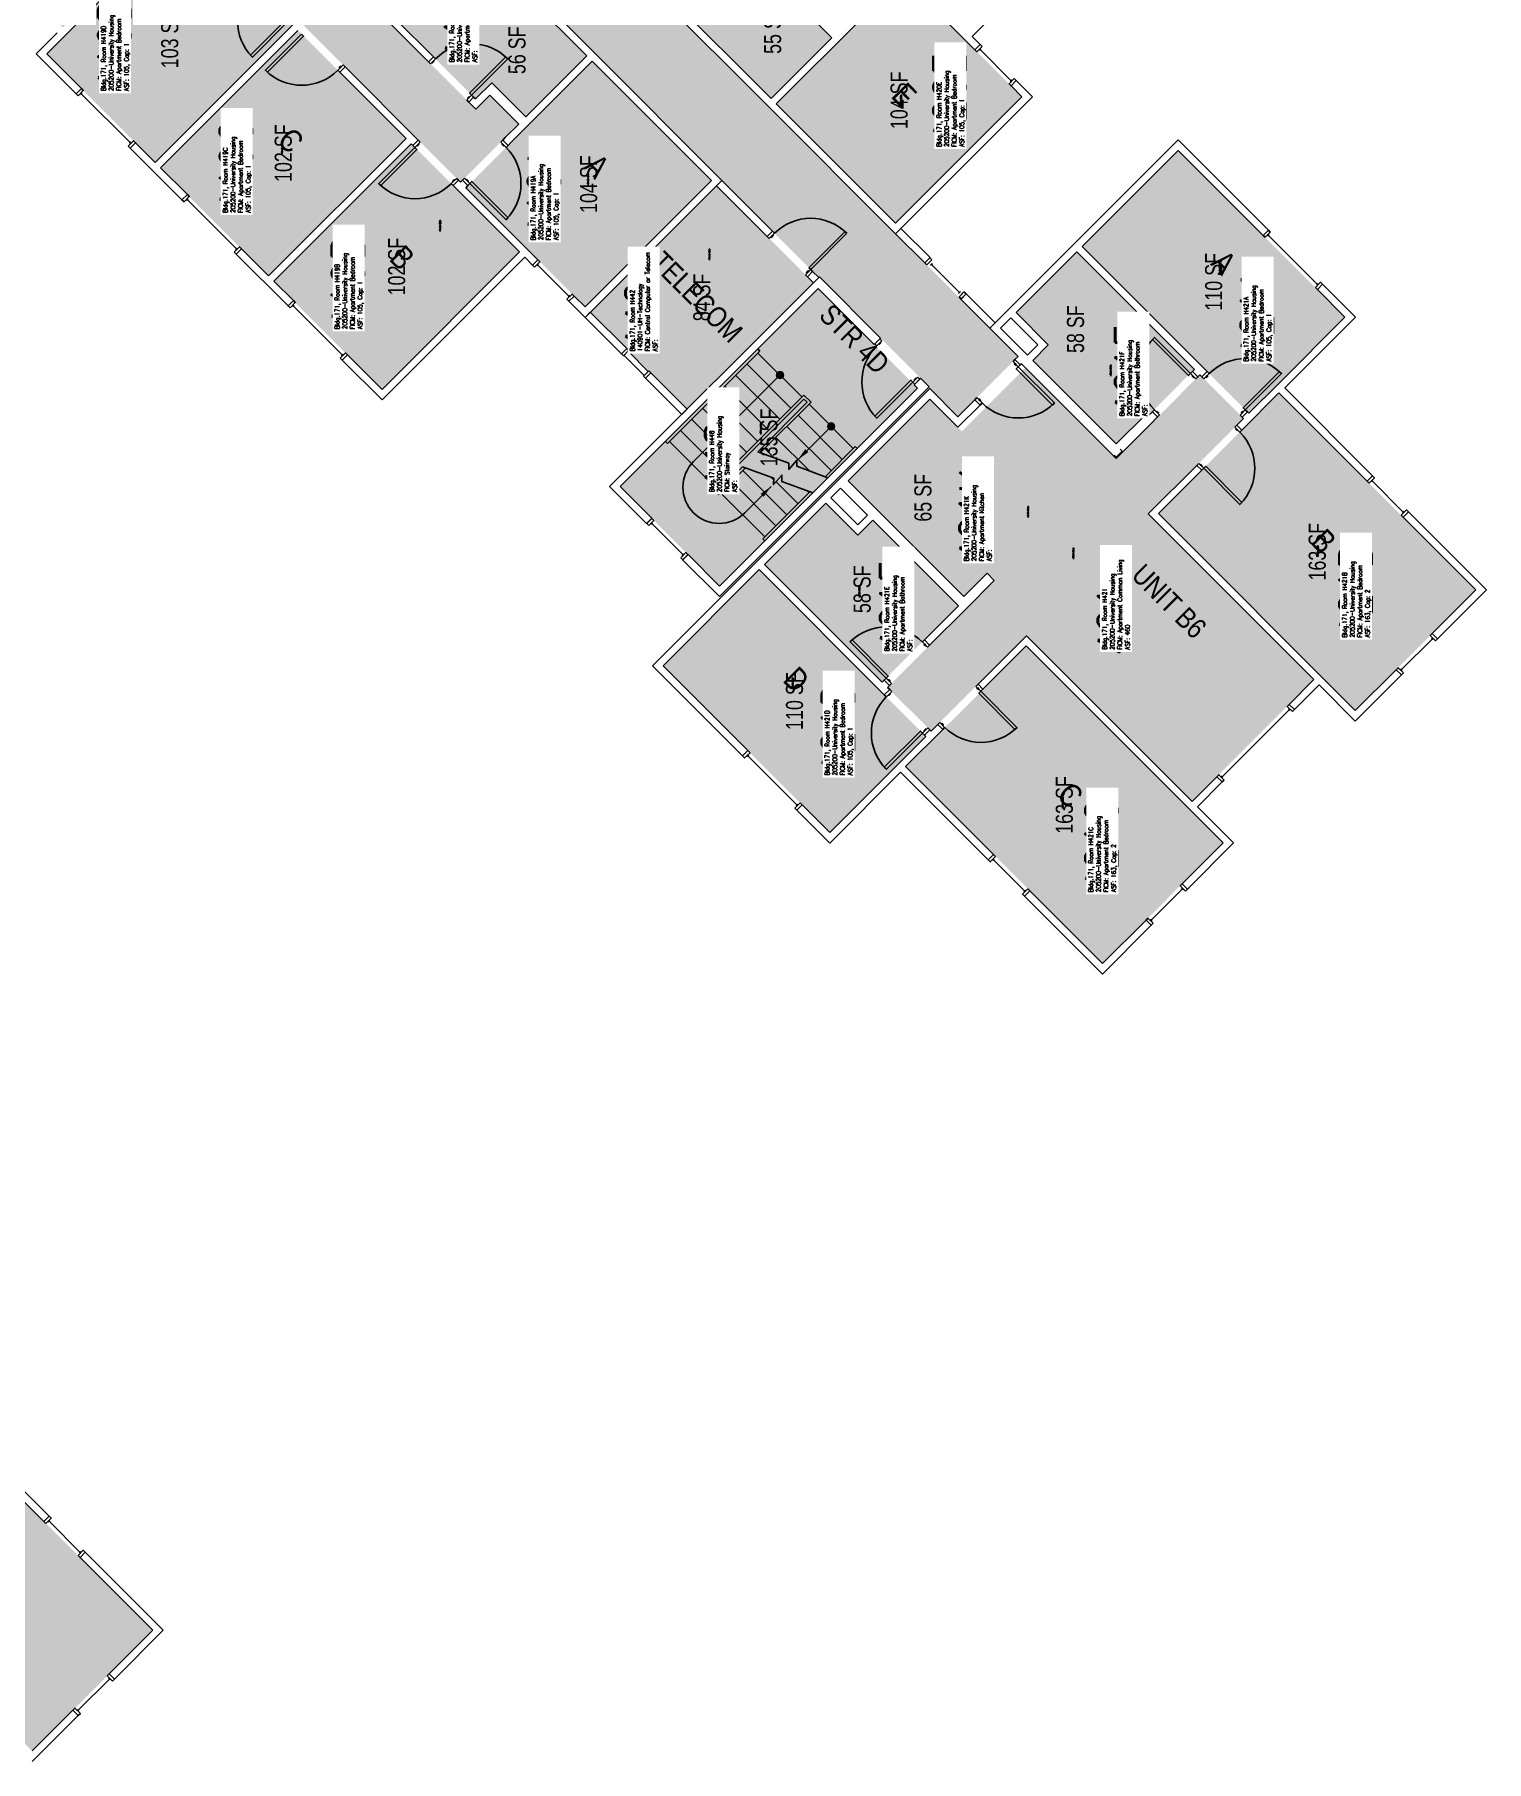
# Model space of a CAD drawing. Header units: inches. Extents: x -105 to 3698, y -798 to 1624.
# Drawn here: x 2676 to 3698, y -620 to 595 of the extents above; entities that cross this region are included whole.
import ezdxf
from ezdxf.enums import TextEntityAlignment as Align

# ---------------------------------------------------------------- set-up
doc = ezdxf.new("R2010")
doc.units = ezdxf.units.IN
doc.header["$LTSCALE"] = 96
doc.header["$MEASUREMENT"] = 0
for name, color, linetype in [('A-AREA-IDEN', 1, 'Continuous'), ('A-DOOR', 2, 'Continuous'), ('A-FLOR', 3, 'Continuous'), ('A-GLAZ', 1, 'Continuous'), ('A-IDEN-RNUM', 7, 'Continuous'), ('A-IDEN-SNUM', 4, 'Continuous'), ('A-IDEN-VNUM', 4, 'Continuous'), ('A-WALL', 5, 'Continuous'), ('AREA-TEXT', 3, 'Continuous'), ('Rooms-Category-Color', 7, 'Continuous'), ('Rooms-College-Color', 7, 'Continuous'), ('Rooms-Department-Color', 7, 'Continuous'), ('Rooms-Division-Color', 7, 'Continuous'), ('Rooms-Information', 7, 'Continuous')]:
    doc.layers.add(name, color=color, linetype=linetype)
doc.styles.add('AREA', font='arial.ttf', dxfattribs={"width": 0.75, "height": 12})
doc.styles.add('DIMS', font='ARIALN.TTF')
doc.styles.add('ROOMSNUMBER', font='txt.shx', dxfattribs={"height": 0.03})
doc.styles.add('ROOMVNUMBER', font='simplex.shx', dxfattribs={"width": 0.85})
doc.styles.get("Standard").update_dxf_attribs({"font": 'ARIALN.TTF'})
doc.dimstyles.new('NBA 2004', dxfattribs={"dimscale": 128, "dimtxt": 0.125, "dimasz": 0.09375, "dimexe": 0.125, "dimexo": 0.125, "dimgap": 0.0625, "dimtad": 1, "dimdec": 3, "dimzin": 3, "dimdsep": 46, "dimlunit": 4, "dimtxsty": 'DIMS', "dimblk": 'ARCHTICK', "dimcen": 0.09375, "dimdle": 0.125, "dimclrd": 256, "dimclre": 256, "dimclrt": 2, "dimadec": 0, "dimazin": 0, "dimtfac": 0.75, "dimtdec": 3, "dimtmove": 2, "dimatfit": 2, "dimfxl": 0.125, "dimfrac": 2, "dimtolj": 1, "dimtzin": 0, "dimlwd": -1, "dimlwe": -1, "dimarcsym": 0})

# ---------------------------------------------------------------- blocks, each defined once
blk = doc.blocks.new('_ArchTick')
at = {"color": 0, "linetype": 'ByBlock', "const_width": 0.15}
blk.add_lwpolyline([(-0.5, -0.5), (0.5, 0.5)], dxfattribs=at)

msp = doc.modelspace()

# ---------------------------------------------------------------- hatches: boundary and pattern name
at = {"layer": 'A-FLOR'}
h = msp.add_hatch(color=256, dxfattribs=at)
h.paths.add_polyline_path([(3202.6, 356.3), (3200.8, 358.1, 0.25479), (3198.6, 357.5), (3201.9, 354.1, 0.25479)])
h.paths.add_polyline_path([(3200.8, 358.1), (3202.6, 356.3, 0.294533)])
h.paths.add_polyline_path([(3200.3, 355.8), (3198.6, 357.5, 0.414214), (3198.6, 354.1)])
h.paths.add_polyline_path([(3201.9, 354.1), (3200.3, 355.8), (3198.6, 354.1, 0.414214)])
h = msp.add_hatch(color=256, dxfattribs=at)
h.paths.add_polyline_path([(3238.6, 320.2), (3236.8, 322, 0.25479), (3234.6, 321.4), (3238, 318, 0.25479)])
h.paths.add_polyline_path([(3236.8, 322), (3238.6, 320.2, 0.294533)])
h.paths.add_polyline_path([(3236.3, 319.7), (3234.6, 321.4, 0.414214), (3234.6, 318)])
h.paths.add_polyline_path([(3238, 318), (3236.3, 319.7), (3234.6, 318, 0.414214)])
at = {"layer": 'Rooms-Category-Color', "true_color": 0xadadad}
for points in [[(3325.5, 326.5), (3367.9, 368.9), (2882.4, 854.5), (2900.1, 872.2), (2858.3, 914), (2840.6, 896.3), (2753.3, 983.6), (2770.9, 1001.3), (2712.7, 1059.5), (2695.1, 1041.8), (2434.8, 1302.1), (2392.4, 1259.6), (2652.6, 999.4), (2634.9, 981.7), (2693.2, 923.5), (2710.8, 941.2), (2841, 811), (2823.3, 793.4), (2881.5, 735.2), (2899.2, 752.8), (3195, 457), (3223.3, 428.7), (3227.6, 424.5), (3228, 424.9), (3271.1, 381.8), (3305.4, 347.5), (3304.9, 347)], [(3087.8, 277.3), (3227.1, 416.6), (3297.1, 346.6), (3157.8, 207.3)]]:
    msp.add_hatch(color=253, dxfattribs=at).paths.add_polyline_path(points)
at = {"layer": 'Rooms-Category-Color', "true_color": 0x728ef3}
for points in [[(2975.4, 491.4), (2780.9, 685.8), (2695.4, 600.3), (2599.6, 696.1), (2682, 778.5), (2741.5, 719), (2815.9, 793.4), (2859.1, 750.2), (2852.8, 743.8), (2856.5, 740.1), (2862.8, 746.4), (2877.8, 731.4), (2842.9, 696.5), (2827.9, 711.5), (2832.4, 716.1), (2828.7, 719.8), (2819.1, 710.1), (2841.5, 687.7), (2851.3, 697.5), (2871.6, 677.2), (2861.8, 667.4), (2986.3, 542.9), (2996.1, 552.7), (3016.4, 532.4)], [(3165, 682.4), (3113.4, 630.8), (3194, 550.3), (3236.8, 593.1), (3212.7, 617.1), (3221.5, 625.9)], [(2684.2, 581.7), (2760.6, 505.3), (2857.3, 602), (2780.9, 678.4)], [(3064.3, 580.3), (3021.5, 537.5), (2997.5, 561.5), (2986, 550), (2930.1, 606), (2984.3, 660.3)], [(3197.7, 546.6), (3281.7, 462.6), (3370.6, 551.6), (3286.6, 635.5)], [(2861, 598.3), (2937.1, 522.2), (2840.4, 425.5), (2764.3, 501.6)], [(3152, 492.6), (3063.1, 403.7), (2979.1, 487.6), (3068, 576.6)], [(2940.8, 518.5), (3016.9, 442.4), (2920.2, 345.7), (2844.1, 421.8)], [(3413, 446.2), (3480.6, 513.8), (3597.9, 396.5), (3530.3, 328.9)], [(3409, 442.6), (3492.2, 360.2), (3459.5, 327.2), (3458.1, 328.6), (3437.2, 307.6), (3378.2, 366.1), (3389.1, 377.1), (3366.4, 399.6), (3410, 443.7)], [(3328.3, 316.3), (3373.1, 361), (3437, 297.1), (3495.8, 356), (3526.6, 325.2), (3459.5, 258.1), (3576.1, 141.5), (3490.3, 55.8), (3373.8, 172.4), (3306.7, 105.3), (3275.9, 136), (3351.5, 211.6), (3346.4, 216.7), (3387.1, 257.5)], [(3466.7, 258.4), (3551.5, 343.2), (3690.1, 204.6), (3605.3, 119.8)], [(3305.7, 338.9), (3248.2, 281.4), (3329.6, 199.9), (3387.1, 257.5)], [(3232.5, 265.7), (3189.4, 222.6), (3272.2, 139.8), (3325.9, 193.4), (3265.7, 253.6), (3255.1, 243.1)], [(3118.1, 151.2), (3185.7, 218.9), (3273.7, 130.8), (3303, 101.6), (3235.3, 34)], [(3288.7, 80.4), (3373.5, 164.7), (3512.1, 26.6), (3427.3, -58.2)], [(2620.3, -388.7), (2535.9, -473.6), (2674, -612.2), (2758.9, -527.3)]]:
    msp.add_hatch(color=171, dxfattribs=at).paths.add_polyline_path(points)
at = {"layer": 'Rooms-Category-Color', "true_color": 0xe3c5e1}
msp.add_hatch(color=254, dxfattribs=at).paths.add_polyline_path([(3066.8, 400), (3155.7, 488.9), (3223.9, 420.7), (3134.9, 331.8)])
at = {"layer": 'Rooms-College-Color', "true_color": 0xadadad}
for points in [[(3325.5, 326.5), (3367.9, 368.9), (2882.4, 854.5), (2900.1, 872.2), (2858.3, 914), (2840.6, 896.3), (2753.3, 983.6), (2770.9, 1001.3), (2712.7, 1059.5), (2695.1, 1041.8), (2434.8, 1302.1), (2392.4, 1259.6), (2652.6, 999.4), (2634.9, 981.7), (2693.2, 923.5), (2710.8, 941.2), (2841, 811), (2823.3, 793.4), (2881.5, 735.2), (2899.2, 752.8), (3195, 457), (3223.3, 428.7), (3227.6, 424.5), (3228, 424.9), (3271.1, 381.8), (3305.4, 347.5), (3304.9, 347)], [(2975.4, 491.4), (2780.9, 685.8), (2695.4, 600.3), (2599.6, 696.1), (2682, 778.5), (2741.5, 719), (2815.9, 793.4), (2859.1, 750.2), (2852.8, 743.8), (2856.5, 740.1), (2862.8, 746.4), (2877.8, 731.4), (2842.9, 696.5), (2827.9, 711.5), (2832.4, 716.1), (2828.7, 719.8), (2819.1, 710.1), (2841.5, 687.7), (2851.3, 697.5), (2871.6, 677.2), (2861.8, 667.4), (2986.3, 542.9), (2996.1, 552.7), (3016.4, 532.4)], [(3165, 682.4), (3113.4, 630.8), (3194, 550.3), (3236.8, 593.1), (3212.7, 617.1), (3221.5, 625.9)], [(2684.2, 581.7), (2760.6, 505.3), (2857.3, 602), (2780.9, 678.4)], [(3064.3, 580.3), (3021.5, 537.5), (2997.5, 561.5), (2986, 550), (2930.1, 606), (2984.3, 660.3)], [(3197.7, 546.6), (3281.7, 462.6), (3370.6, 551.6), (3286.6, 635.5)], [(2861, 598.3), (2937.1, 522.2), (2840.4, 425.5), (2764.3, 501.6)], [(3152, 492.6), (3063.1, 403.7), (2979.1, 487.6), (3068, 576.6)], [(2940.8, 518.5), (3016.9, 442.4), (2920.2, 345.7), (2844.1, 421.8)], [(3413, 446.2), (3480.6, 513.8), (3597.9, 396.5), (3530.3, 328.9)], [(3066.8, 400), (3155.7, 488.9), (3223.9, 420.7), (3134.9, 331.8)], [(3409, 442.6), (3492.2, 360.2), (3459.5, 327.2), (3458.1, 328.6), (3437.2, 307.6), (3378.2, 366.1), (3389.1, 377.1), (3366.4, 399.6), (3410, 443.7)], [(3087.8, 277.3), (3227.1, 416.6), (3297.1, 346.6), (3157.8, 207.3)], [(3328.3, 316.3), (3373.1, 361), (3437, 297.1), (3495.8, 356), (3526.6, 325.2), (3459.5, 258.1), (3576.1, 141.5), (3490.3, 55.8), (3373.8, 172.4), (3306.7, 105.3), (3275.9, 136), (3351.5, 211.6), (3346.4, 216.7), (3387.1, 257.5)], [(3466.7, 258.4), (3551.5, 343.2), (3690.1, 204.6), (3605.3, 119.8)], [(3305.7, 338.9), (3248.2, 281.4), (3329.6, 199.9), (3387.1, 257.5)], [(3232.5, 265.7), (3189.4, 222.6), (3272.2, 139.8), (3325.9, 193.4), (3265.7, 253.6), (3255.1, 243.1)], [(3118.1, 151.2), (3185.7, 218.9), (3273.7, 130.8), (3303, 101.6), (3235.3, 34)], [(3288.7, 80.4), (3373.5, 164.7), (3512.1, 26.6), (3427.3, -58.2)], [(2620.3, -388.7), (2535.9, -473.6), (2674, -612.2), (2758.9, -527.3)]]:
    msp.add_hatch(color=253, dxfattribs=at).paths.add_polyline_path(points)
at = {"layer": 'Rooms-Department-Color', "true_color": 0xacacac}
for points in [[(3325.5, 326.5), (3367.9, 368.9), (2882.4, 854.5), (2900.1, 872.2), (2858.3, 914), (2840.6, 896.3), (2753.3, 983.6), (2770.9, 1001.3), (2712.7, 1059.5), (2695.1, 1041.8), (2434.8, 1302.1), (2392.4, 1259.6), (2652.6, 999.4), (2634.9, 981.7), (2693.2, 923.5), (2710.8, 941.2), (2841, 811), (2823.3, 793.4), (2881.5, 735.2), (2899.2, 752.8), (3195, 457), (3223.3, 428.7), (3227.6, 424.5), (3228, 424.9), (3271.1, 381.8), (3305.4, 347.5), (3304.9, 347)], [(3087.8, 277.3), (3227.1, 416.6), (3297.1, 346.6), (3157.8, 207.3)]]:
    msp.add_hatch(color=253, dxfattribs=at).paths.add_polyline_path(points)
at = {"layer": 'Rooms-Department-Color', "true_color": 0x604aed}
for points in [[(2975.4, 491.4), (2780.9, 685.8), (2695.4, 600.3), (2599.6, 696.1), (2682, 778.5), (2741.5, 719), (2815.9, 793.4), (2859.1, 750.2), (2852.8, 743.8), (2856.5, 740.1), (2862.8, 746.4), (2877.8, 731.4), (2842.9, 696.5), (2827.9, 711.5), (2832.4, 716.1), (2828.7, 719.8), (2819.1, 710.1), (2841.5, 687.7), (2851.3, 697.5), (2871.6, 677.2), (2861.8, 667.4), (2986.3, 542.9), (2996.1, 552.7), (3016.4, 532.4)], [(3165, 682.4), (3113.4, 630.8), (3194, 550.3), (3236.8, 593.1), (3212.7, 617.1), (3221.5, 625.9)], [(2684.2, 581.7), (2760.6, 505.3), (2857.3, 602), (2780.9, 678.4)], [(3064.3, 580.3), (3021.5, 537.5), (2997.5, 561.5), (2986, 550), (2930.1, 606), (2984.3, 660.3)], [(3197.7, 546.6), (3281.7, 462.6), (3370.6, 551.6), (3286.6, 635.5)], [(2861, 598.3), (2937.1, 522.2), (2840.4, 425.5), (2764.3, 501.6)], [(3152, 492.6), (3063.1, 403.7), (2979.1, 487.6), (3068, 576.6)], [(2940.8, 518.5), (3016.9, 442.4), (2920.2, 345.7), (2844.1, 421.8)], [(3413, 446.2), (3480.6, 513.8), (3597.9, 396.5), (3530.3, 328.9)], [(3066.8, 400), (3155.7, 488.9), (3223.9, 420.7), (3134.9, 331.8)], [(3409, 442.6), (3492.2, 360.2), (3459.5, 327.2), (3458.1, 328.6), (3437.2, 307.6), (3378.2, 366.1), (3389.1, 377.1), (3366.4, 399.6), (3410, 443.7)], [(3328.3, 316.3), (3373.1, 361), (3437, 297.1), (3495.8, 356), (3526.6, 325.2), (3459.5, 258.1), (3576.1, 141.5), (3490.3, 55.8), (3373.8, 172.4), (3306.7, 105.3), (3275.9, 136), (3351.5, 211.6), (3346.4, 216.7), (3387.1, 257.5)], [(3466.7, 258.4), (3551.5, 343.2), (3690.1, 204.6), (3605.3, 119.8)], [(3305.7, 338.9), (3248.2, 281.4), (3329.6, 199.9), (3387.1, 257.5)], [(3232.5, 265.7), (3189.4, 222.6), (3272.2, 139.8), (3325.9, 193.4), (3265.7, 253.6), (3255.1, 243.1)], [(3118.1, 151.2), (3185.7, 218.9), (3273.7, 130.8), (3303, 101.6), (3235.3, 34)], [(3288.7, 80.4), (3373.5, 164.7), (3512.1, 26.6), (3427.3, -58.2)], [(2620.3, -388.7), (2535.9, -473.6), (2674, -612.2), (2758.9, -527.3)]]:
    msp.add_hatch(color=173, dxfattribs=at).paths.add_polyline_path(points)
at = {"layer": 'Rooms-Division-Color', "true_color": 0xadadad}
for points in [[(3325.5, 326.5), (3367.9, 368.9), (2882.4, 854.5), (2900.1, 872.2), (2858.3, 914), (2840.6, 896.3), (2753.3, 983.6), (2770.9, 1001.3), (2712.7, 1059.5), (2695.1, 1041.8), (2434.8, 1302.1), (2392.4, 1259.6), (2652.6, 999.4), (2634.9, 981.7), (2693.2, 923.5), (2710.8, 941.2), (2841, 811), (2823.3, 793.4), (2881.5, 735.2), (2899.2, 752.8), (3195, 457), (3223.3, 428.7), (3227.6, 424.5), (3228, 424.9), (3271.1, 381.8), (3305.4, 347.5), (3304.9, 347)], [(3087.8, 277.3), (3227.1, 416.6), (3297.1, 346.6), (3157.8, 207.3)]]:
    msp.add_hatch(color=253, dxfattribs=at).paths.add_polyline_path(points)
at = {"layer": 'Rooms-Division-Color', "true_color": 0x604aed}
for points in [[(2975.4, 491.4), (2780.9, 685.8), (2695.4, 600.3), (2599.6, 696.1), (2682, 778.5), (2741.5, 719), (2815.9, 793.4), (2859.1, 750.2), (2852.8, 743.8), (2856.5, 740.1), (2862.8, 746.4), (2877.8, 731.4), (2842.9, 696.5), (2827.9, 711.5), (2832.4, 716.1), (2828.7, 719.8), (2819.1, 710.1), (2841.5, 687.7), (2851.3, 697.5), (2871.6, 677.2), (2861.8, 667.4), (2986.3, 542.9), (2996.1, 552.7), (3016.4, 532.4)], [(3165, 682.4), (3113.4, 630.8), (3194, 550.3), (3236.8, 593.1), (3212.7, 617.1), (3221.5, 625.9)], [(2684.2, 581.7), (2760.6, 505.3), (2857.3, 602), (2780.9, 678.4)], [(3064.3, 580.3), (3021.5, 537.5), (2997.5, 561.5), (2986, 550), (2930.1, 606), (2984.3, 660.3)], [(3197.7, 546.6), (3281.7, 462.6), (3370.6, 551.6), (3286.6, 635.5)], [(2861, 598.3), (2937.1, 522.2), (2840.4, 425.5), (2764.3, 501.6)], [(3152, 492.6), (3063.1, 403.7), (2979.1, 487.6), (3068, 576.6)], [(2940.8, 518.5), (3016.9, 442.4), (2920.2, 345.7), (2844.1, 421.8)], [(3413, 446.2), (3480.6, 513.8), (3597.9, 396.5), (3530.3, 328.9)], [(3066.8, 400), (3155.7, 488.9), (3223.9, 420.7), (3134.9, 331.8)], [(3409, 442.6), (3492.2, 360.2), (3459.5, 327.2), (3458.1, 328.6), (3437.2, 307.6), (3378.2, 366.1), (3389.1, 377.1), (3366.4, 399.6), (3410, 443.7)], [(3328.3, 316.3), (3373.1, 361), (3437, 297.1), (3495.8, 356), (3526.6, 325.2), (3459.5, 258.1), (3576.1, 141.5), (3490.3, 55.8), (3373.8, 172.4), (3306.7, 105.3), (3275.9, 136), (3351.5, 211.6), (3346.4, 216.7), (3387.1, 257.5)], [(3466.7, 258.4), (3551.5, 343.2), (3690.1, 204.6), (3605.3, 119.8)], [(3305.7, 338.9), (3248.2, 281.4), (3329.6, 199.9), (3387.1, 257.5)], [(3232.5, 265.7), (3189.4, 222.6), (3272.2, 139.8), (3325.9, 193.4), (3265.7, 253.6), (3255.1, 243.1)], [(3118.1, 151.2), (3185.7, 218.9), (3273.7, 130.8), (3303, 101.6), (3235.3, 34)], [(3288.7, 80.4), (3373.5, 164.7), (3512.1, 26.6), (3427.3, -58.2)], [(2620.3, -388.7), (2535.9, -473.6), (2674, -612.2), (2758.9, -527.3)]]:
    msp.add_hatch(color=173, dxfattribs=at).paths.add_polyline_path(points)

# ---------------------------------------------------------------- linework, layer by layer
at = {"layer": 'A-DOOR'}
for p, q in [((3191.3, 453.3), (3195, 457)), ((3192.7, 451.9), (3191.3, 453.3)), ((3196.5, 455.6), (3192.7, 451.9)), ((3195.2, 454.3), (3193.8, 452.9)), ((3193.8, 452.9), (3194.3, 452.5)), ((3194.3, 452.5), (3195.7, 453.9)), ((3195, 457), (3196.5, 455.6)), ((3195.7, 453.9), (3195.2, 454.3)), ((3220.7, 431.3), (3246.1, 456.8)), ((3247.4, 455.6), (3221.9, 430.1)), ((3246.1, 456.8), (3247.4, 455.6)), ((3221.9, 430.1), (3218.2, 426.4)), ((3218.2, 426.4), (3219.6, 425)), ((3218.8, 427.9), (3220.2, 429.3)), ((3219.3, 427.5), (3218.8, 427.9)), ((3220.7, 428.9), (3219.3, 427.5)), ((3219.6, 425), (3223.3, 428.7)), ((3220.2, 429.3), (3220.7, 428.9)), ((3221.9, 430.1), (3220.7, 431.3)), ((3223.3, 428.7), (3221.9, 430.1))]:
    msp.add_line(p, q, dxfattribs=at)
for points in [[(2854.5, 604.9), (2853.1, 606.3), (2827.6, 580.8), (2829, 579.4)], [(2863.6, 595.7), (2865, 594.3), (2839.5, 568.9), (2838.1, 570.3)], [(2892.8, 574), (2894.2, 572.6), (2890.5, 568.9), (2889, 570.3)], [(2891.5, 572.8), (2891.2, 573.1), (2890.1, 572.1), (2890.5, 571.7)], [(2954.4, 574.8), (2952.9, 576.2), (2956.4, 579.7), (2957.8, 578.3)], [(2955.3, 575.8), (2955.7, 575.4), (2956.7, 576.5), (2956.4, 576.8)], [(2983.3, 552.8), (2981.8, 554.2), (3007.3, 579.7), (3008.7, 578.3)], [(2979.8, 549.4), (2981.2, 547.9), (2984.7, 551.4), (2983.3, 552.8)], [(2980.8, 550.3), (2980.4, 550.7), (2981.5, 551.7), (2981.8, 551.4)], [(2943.4, 515.9), (2944.8, 514.5), (2919.4, 489.1), (2917.9, 490.5)], [(2947.1, 519.6), (2945.7, 521.1), (2942, 517.3), (2943.4, 515.9)], [(2945.9, 518.4), (2946.2, 518.1), (2945.2, 517), (2944.8, 517.3)], [(3003.8, 519.7), (3005.2, 521.1), (3008.9, 517.4), (3007.5, 516)], [(3005, 518.5), (3004.7, 518.1), (3005.7, 517.1), (3006.1, 517.4)], [(2972.6, 494.2), (2974, 492.8), (2970.3, 489.1), (2968.9, 490.5)], [(2971.3, 493), (2971, 493.3), (2969.9, 492.2), (2970.3, 491.9)], [(2978.3, 494.3), (2976.9, 492.9), (2980.6, 489.2), (2982, 490.6)], [(2979.6, 493), (2979.9, 493.4), (2981, 492.3), (2980.6, 492)], [(2982, 490.6), (2983.4, 492), (3008.9, 466.5), (3007.5, 465.1)], [(3271.9, 379.9), (3270.5, 381.3), (3267, 377.8), (3268.4, 376.4)], [(3270.9, 378.8), (3271.2, 378.5), (3270.2, 377.4), (3269.8, 377.8)], [(3489.3, 356.8), (3487.9, 355.4), (3462.4, 380.9), (3463.8, 382.3)], [(3364.3, 365.3), (3365.7, 366.7), (3369.4, 363), (3368, 361.6)], [(3297.4, 354.4), (3298.8, 353), (3295.3, 349.5), (3293.9, 350.9)], [(3296.3, 353.4), (3296, 353.7), (3294.9, 352.7), (3295.3, 352.3)], [(3365.5, 364.1), (3365.2, 363.7), (3366.3, 362.7), (3366.6, 363)], [(3368, 361.6), (3366.6, 360.2), (3392.1, 334.7), (3393.5, 336.2)], [(3493, 353.1), (3494.4, 354.5), (3490.7, 358.2), (3489.3, 356.8)], [(3491.8, 354.4), (3491.4, 354), (3490.4, 355.1), (3490.7, 355.4)], [(3498.7, 353.1), (3497.3, 354.5), (3501, 358.2), (3502.4, 356.8)], [(3499.9, 354.3), (3500.3, 354), (3501.3, 355), (3501, 355.4)], [(3527.8, 331.4), (3526.4, 332.8), (3551.9, 358.2), (3553.3, 356.8)], [(3293.9, 350.9), (3292.5, 352.3), (3267, 326.9), (3268.4, 325.5)], [(3338.9, 339.9), (3337.4, 338.4), (3341.2, 334.7), (3342.6, 336.2)], [(3340.1, 338.6), (3340.4, 339), (3341.5, 337.9), (3341.2, 337.6)], [(3467.5, 327.7), (3466.1, 326.3), (3462.4, 330), (3463.8, 331.4)], [(3466.3, 328.9), (3466.7, 329.3), (3465.6, 330.3), (3465.2, 330)], [(3524.1, 327.6), (3525.6, 326.2), (3529.3, 329.9), (3527.8, 331.4)], [(3525.4, 328.9), (3525, 329.2), (3526.1, 330.3), (3526.4, 329.9)], [(3520.5, 319.1), (3521.9, 320.5), (3525.3, 317), (3523.9, 315.6)], [(3521.4, 318.1), (3521.1, 317.8), (3522.2, 316.7), (3522.5, 317)], [(3495, 293.6), (3493.6, 292.2), (3497.1, 288.8), (3498.5, 290.2)], [(3496, 292.6), (3496.3, 293), (3497.4, 291.9), (3497.1, 291.6)], [(3498.5, 290.2), (3499.9, 291.6), (3525.3, 266.1), (3523.9, 264.7)], [(3275, 142.6), (3276.5, 144), (3251, 169.5), (3249.6, 168)], [(3304.2, 164.3), (3305.6, 165.7), (3301.9, 169.5), (3300.5, 168)], [(3303, 165.6), (3302.6, 165.2), (3301.6, 166.3), (3301.9, 166.6)], [(3278.7, 138.9), (3277.3, 137.5), (3273.6, 141.2), (3275, 142.6)], [(3278.9, 133.1), (3277.5, 134.5), (3273.7, 130.8), (3275.2, 129.4)], [(3277.5, 140.1), (3277.9, 140.5), (3276.8, 141.5), (3276.5, 141.2)], [(3338.2, 136.8), (3339.7, 138.3), (3343.1, 134.8), (3341.7, 133.4)], [(3339.2, 135.9), (3338.9, 135.5), (3339.9, 134.5), (3340.3, 134.8)], [(3277.6, 131.8), (3278, 131.5), (3276.9, 130.4), (3276.6, 130.8)], [(3341.7, 133.4), (3340.3, 132), (3365.7, 106.5), (3367.1, 107.9)], [(3312.8, 111.4), (3311.4, 110), (3314.8, 106.5), (3316.2, 107.9)], [(3313.8, 110.4), (3314.1, 110.8), (3315.2, 109.7), (3314.8, 109.3)], [(3300.6, 103.9), (3299.2, 105.3), (3273.7, 79.9), (3275.2, 78.5)], [(3304.3, 107.6), (3305.7, 106.2), (3302, 102.5), (3300.6, 103.9)], [(3303.1, 106.4), (3302.7, 106.7), (3301.7, 105.7), (3302, 105.3)]]:
    msp.add_lwpolyline(points, close=True, dxfattribs=at)
for centre, start, end in [((2854.5, 604.9), 135, 225), ((3489.3, 356.8), 135, 225), ((3293.9, 350.9), 135, 225), ((3527.8, 331.4), 45, 135), ((3498.5, 290.2), 315, 45)]:
    msp.add_arc(centre, 36, start, end, dxfattribs=at)
at = {"layer": 'A-DOOR', "extrusion": (0, 0, -1)}
for centre, start, end in [((-2983.3, 552.8), 45, 135), ((-2863.6, 595.7), 225, 315), ((-2982, 490.6), 135, 225), ((-2943.4, 515.9), 225, 315), ((-3221.9, 430.1), 45, 135), ((-3368, 361.6), 225, 315), ((-3275, 142.6), 45, 135), ((-3300.6, 103.9), 315, 45), ((-3341.7, 133.4), 225, 315)]:
    msp.add_arc(centre, 36, start, end, dxfattribs=at)
at = {"layer": 'A-FLOR'}
for p, q in [((3186.1, 372.7), (3121.1, 307.7)), ((3186.1, 372.7), (3184.7, 374.2)), ((3215.8, 340.2), (3184.7, 371.3)), ((3200.3, 355.8), (3139.4, 295)), ((3200.3, 324.7), (3169.1, 355.8)), ((3208, 332.4), (3176.9, 363.6)), ((3217.2, 341.6), (3152.2, 276.6)), ((3184.7, 309.1), (3153.6, 340.2)), ((3192.5, 316.9), (3161.4, 348)), ((3217.2, 341.6), (3222.2, 336.7)), ((3176.9, 301.3), (3145.8, 332.4)), ((3217.2, 338.8), (3155, 276.6)), ((3184.6, 301.9), (3219.4, 336.7)), ((3186.7, 301.2), (3222.2, 336.7)), ((3217.2, 338.8), (3219.4, 336.7)), ((3220.8, 335.3), (3251.9, 304.2)), ((3161.4, 285.8), (3130.3, 316.9)), ((3169.1, 293.5), (3138, 324.7)), ((3205.2, 319.7), (3236.3, 288.6)), ((3213, 327.5), (3244.1, 296.4)), ((3121.1, 307.7), (3119.7, 309.1)), ((3153.6, 278), (3122.5, 309.1)), ((3189.7, 304.2), (3196.2, 297.6)), ((3197.4, 311.9), (3221.1, 288.3)), ((3253.3, 305.6), (3232, 284.2)), ((3253.3, 305.6), (3254.7, 304.2)), ((3174, 291.3), (3157.1, 274.5)), ((3176.1, 290.6), (3157.1, 271.6)), ((3166.3, 280.8), (3197.4, 249.7)), ((3174.1, 288.6), (3205.2, 257.5)), ((3174.1, 288.6), (3205.2, 257.5)), ((3194.6, 283.6), (3195.9, 282.4)), ((3197.5, 280.7), (3213, 265.3)), ((3152.2, 276.6), (3157.1, 271.6)), ((3155, 276.6), (3157.1, 274.5)), ((3158.5, 273), (3189.7, 241.9)), ((3221.3, 273.6), (3188.2, 240.5)), ((3219.5, 274.3), (3220.8, 273)), ((3189.7, 239.1), (3188.2, 240.5))]:
    msp.add_line(p, q, dxfattribs=at)
for points in [[(3184.6, 301.9), (3206.5, 293.8), (3206.5, 289.4), (3212.2, 296), (3212.1, 291.7), (3234, 283.5)], [(3174, 291.3), (3195.9, 283.2), (3195.8, 278.8), (3201.6, 285.4), (3201.5, 281), (3223.4, 272.9)]]:
    msp.add_lwpolyline(points, dxfattribs=at)
for centre in [(3200.3, 355.8), (3236.3, 319.7)]:
    msp.add_circle(centre, 2.38, dxfattribs=at)
msp.add_arc((3157.5, 276.9), 25.5, 135, 315, dxfattribs=at)
at = {"layer": 'A-GLAZ'}
for p, q in [((3340.5, 584.3), (3341.6, 585.3)), ((3341.1, 584.8), (3363, 562.9)), ((3362.4, 562.3), (3363.5, 563.4)), ((2709, 554.3), (2708, 553.2)), ((2708.5, 553.7), (2743.1, 519.1)), ((2743.7, 519.6), (2742.6, 518.6)), ((2783.6, 479.7), (2782.5, 478.6)), ((2783.1, 479.2), (2817.7, 444.5)), ((3544.5, 454.7), (3543.4, 453.7)), ((3543.9, 454.2), (3578.6, 419.6)), ((2818.2, 445), (2817.2, 444)), ((3302.3, 434.8), (3305.8, 438.3)), ((3305.8, 438.3), (3307.2, 436.9)), ((3030.4, 433.7), (3029.3, 432.7)), ((3029.8, 433.2), (3051.8, 411.3)), ((3303.7, 433.4), (3302.3, 434.8)), ((3307.2, 436.9), (3303.7, 433.4)), ((3306.2, 435.9), (3304.7, 434.4)), ((3307.6, 434.4), (3306.2, 433)), ((3306.9, 433.7), (3326.7, 413.9)), ((3327.4, 414.6), (3325.9, 413.2)), ((3329.8, 414.3), (3326.3, 410.8)), ((3327.4, 411.8), (3328.8, 413.2)), ((3331.3, 412.9), (3329.8, 414.3)), ((3579.1, 420.1), (3578.1, 419)), ((2858.2, 405.1), (2857.2, 404)), ((2857.7, 404.5), (2892.3, 369.9)), ((3052.3, 411.8), (3051.2, 410.8)), ((3326.3, 410.8), (3327.7, 409.3)), ((3327.7, 409.3), (3331.3, 412.9)), ((2892.9, 370.4), (2891.8, 369.4)), ((3088.7, 370.7), (3092.4, 374.4)), ((3090.1, 369.3), (3088.7, 370.7)), ((3093.8, 373), (3090.1, 369.3)), ((3104.7, 355.6), (3090.5, 369.7)), ((3092.4, 374.4), (3093.8, 373)), ((3107.5, 358.4), (3093.4, 372.5)), ((3107.9, 358.8), (3104.2, 355.1)), ((3104.2, 355.1), (3105.6, 353.7)), ((3105.6, 353.7), (3109.4, 357.4)), ((3109.4, 357.4), (3107.9, 358.8)), ((3617.6, 281.9), (3616.6, 280.8)), ((3617.1, 281.3), (3639, 259.4)), ((3639.5, 259.9), (3638.5, 258.9)), ((3110.5, 251.9), (3109.5, 250.9)), ((3110, 251.4), (3131.9, 229.5)), ((3132.5, 230), (3131.4, 228.9)), ((3637.6, 148.4), (3659.5, 170.3)), ((3659, 170.9), (3660, 169.8)), ((3637.1, 148.9), (3638.1, 147.9)), ((3558.8, 120.5), (3511.4, 73.1)), ((3558.2, 121), (3559.3, 120)), ((3177.1, 87.4), (3178.2, 88.5)), ((3177.7, 87.9), (3212.3, 53.3)), ((3510.9, 73.6), (3511.9, 72.6)), ((3211.8, 52.8), (3212.8, 53.8)), ((3350, 14.2), (3351.1, 15.3)), ((3350.5, 14.8), (3372.4, -7.1)), ((3371.9, -7.7), (3373, -6.6)), ((3483.5, -5.7), (3461.5, -27.7)), ((3482.9, -5.2), (3484, -6.3)), ((3461, -27.1), (3462.1, -28.2)), ((2686.4, -450.1), (2685.3, -451.1)), ((2685.9, -450.6), (2707.8, -472.5)), ((2708.3, -472), (2707.2, -473.1)), ((2706.4, -583.5), (2728.3, -561.6)), ((2727.7, -561.1), (2728.8, -562.2)), ((2705.8, -583), (2706.9, -584.1))]:
    msp.add_line(p, q, dxfattribs=at)
for points in [[(3342.6, 587), (3341.1, 588.4), (3337.4, 584.7), (3338.8, 583.3)], [(3365.2, 564.4), (3366.6, 563), (3362.9, 559.2), (3361.5, 560.7)], [(2706.3, 552.2), (2704.9, 553.7), (2708.6, 557.4), (2710, 556)], [(2741.6, 516.9), (2743, 515.5), (2746.8, 519.2), (2745.3, 520.6)], [(2780.9, 477.7), (2779.4, 479.1), (2783.2, 482.8), (2784.6, 481.4)], [(3541.7, 452.7), (3540.3, 454.1), (3544, 457.8), (3545.4, 456.4)], [(2816.2, 442.3), (2817.6, 440.9), (2821.3, 444.6), (2819.9, 446)], [(3027.6, 431.7), (3026.2, 433.1), (3029.9, 436.8), (3031.3, 435.4)], [(3577.1, 417.4), (3578.5, 415.9), (3582.2, 419.7), (3580.8, 421.1)], [(2855.5, 403), (2854.1, 404.5), (2857.8, 408.2), (2859.2, 406.8)], [(3050.3, 409.1), (3051.7, 407.7), (3055.4, 411.4), (3054, 412.8)], [(2890.8, 367.7), (2892.2, 366.3), (2896, 370), (2894.5, 371.4)], [(3614.9, 279.8), (3613.5, 281.2), (3617.2, 285), (3618.6, 283.5)], [(3637.5, 257.2), (3638.9, 255.8), (3642.6, 259.5), (3641.2, 260.9)], [(3107.9, 250), (3106.5, 251.4), (3110, 254.9), (3111.4, 253.5)], [(3130.5, 227.3), (3131.9, 225.9), (3135.5, 229.5), (3134.1, 230.9)], [(3661.7, 168.8), (3663.1, 170.2), (3659.4, 173.9), (3658, 172.5)], [(3639.1, 146.2), (3637.7, 144.8), (3634, 148.5), (3635.4, 149.9)], [(3561, 119), (3562.4, 120.4), (3558.7, 124.1), (3557.3, 122.7)], [(3179.2, 90.1), (3177.7, 91.6), (3174, 87.8), (3175.4, 86.4)], [(3512.9, 70.9), (3511.5, 69.5), (3507.8, 73.2), (3509.2, 74.6)], [(3214.5, 54.8), (3215.9, 53.4), (3212.2, 49.7), (3210.8, 51.1)], [(3352, 17), (3350.6, 18.4), (3346.9, 14.7), (3348.3, 13.3)], [(3374.7, -5.6), (3376.1, -7.1), (3372.4, -10.8), (3370.9, -9.4)], [(3485.7, -7.2), (3487.1, -5.8), (3483.4, -2.1), (3482, -3.5)], [(3463, -29.9), (3461.6, -31.3), (3457.9, -27.6), (3459.3, -26.2)], [(2683.6, -452.1), (2682.2, -450.7), (2685.9, -447), (2687.4, -448.4)], [(2706.3, -474.7), (2707.7, -476.2), (2711.4, -472.4), (2710, -471)], [(2730.5, -563.1), (2731.9, -561.7), (2728.2, -558), (2726.8, -559.4)], [(2707.9, -585.8), (2706.4, -587.2), (2702.7, -583.5), (2704.1, -582)]]:
    msp.add_lwpolyline(points, close=True, dxfattribs=at)
at = {"layer": 'A-WALL'}
for p, q in [((3190.7, 546.2), (2882.4, 854.5)), ((3068.5, 583.6), (2899.2, 752.8)), ((3436, 694.4), (3335.6, 594)), ((2684.2, 581.7), (2780.9, 678.4)), ((2984.3, 660.3), (3064.3, 580.3)), ((2895.1, 634), (2952.9, 576.2)), ((3331.4, 590.7), (3286.6, 635.5)), ((3113.5, 630.8), (3194, 550.3)), ((3236.8, 593.1), (3212.7, 617.1)), ((2691.7, 596.5), (2676.8, 581.7)), ((2857.3, 602), (2760.6, 505.3)), ((2764.3, 501.6), (2861, 598.3)), ((2956.4, 579.7), (2930, 606)), ((3258.3, 607.2), (3197.7, 546.6)), ((3159.4, 492.6), (3068.5, 583.6)), ((3194, 550.3), (3236.8, 593.1)), ((3337.4, 584.7), (3331.4, 590.7)), ((3335.6, 594), (3341.1, 588.4)), ((3341.1, 588.4), (3337.4, 584.7)), ((2676.8, 581.7), (2704.9, 553.7)), ((2708.6, 557.4), (2684.2, 581.7)), ((2894.2, 572.6), (2890.5, 568.9)), ((2945.7, 521.1), (2894.2, 572.6)), ((2952.9, 576.2), (2956.4, 579.7)), ((3010.8, 519.3), (3068, 576.6)), ((3064.3, 580.3), (3021.5, 537.5)), ((3068, 576.6), (3152, 492.6)), ((2890.5, 568.9), (2937.1, 522.2)), ((2997.5, 561.5), (2986, 550.1)), ((3021.5, 537.5), (2997.5, 561.5)), ((3362.9, 559.2), (3366.6, 563)), ((3370.6, 551.6), (3362.9, 559.2)), ((3366.6, 563), (3378, 551.6)), ((2704.9, 553.7), (2708.6, 557.4)), ((2984.7, 551.4), (2981.2, 547.9)), ((2981.2, 547.9), (2986.3, 542.9)), ((2986, 550.1), (2984.7, 551.4)), ((2986.3, 542.9), (2996.1, 552.7)), ((2996.1, 552.7), (3016.4, 532.4)), ((3378, 551.6), (3281.7, 455.2)), ((3281.7, 462.6), (3370.6, 551.6)), ((3281.7, 455.2), (3190.7, 546.2)), ((3197.7, 546.6), (3281.7, 462.6)), ((3007, 523), (3005.2, 521.1)), ((3016.4, 532.4), (3007, 523)), ((2746.8, 519.2), (2743, 515.5)), ((2743, 515.5), (2779.4, 479.1)), ((2760.6, 505.3), (2746.8, 519.2)), ((2937.1, 522.2), (2840.4, 425.5)), ((2844.1, 421.8), (2940.8, 518.5)), ((2940.8, 518.5), (2942, 517.3)), ((2942, 517.3), (2945.7, 521.1)), ((3005.2, 521.1), (3008.9, 517.4)), ((3008.9, 517.4), (3010.8, 519.3)), ((3348.1, 388.7), (3480.6, 521.2)), ((3480.6, 513.8), (3413, 446.2)), ((3480.6, 521.2), (3544, 457.8)), ((3540.3, 454.1), (3480.6, 513.8)), ((2783.2, 482.8), (2764.3, 501.6)), ((2974, 492.8), (2970.3, 489.1)), ((2970.3, 489.1), (3016.9, 442.4)), ((2975.4, 491.4), (2974, 492.8)), ((2976.9, 492.9), (2975.4, 491.4)), ((2980.6, 489.2), (2976.9, 492.9)), ((2979.1, 487.6), (2980.6, 489.2)), ((3023.9, 442.8), (2979.1, 487.6)), ((3063.1, 396.3), (3159.4, 492.6)), ((3152, 492.6), (3063.1, 403.7)), ((3159.4, 492.6), (3155.7, 488.9)), ((3155.7, 488.9), (3191.3, 453.3)), ((3195, 457), (3159.4, 492.6)), ((2779.4, 479.1), (2783.2, 482.8)), ((3191.3, 453.3), (3195, 457)), ((3285.4, 458.9), (3281.7, 455.2)), ((3281.7, 455.2), (3302.2, 434.7)), ((3305.9, 438.4), (3285.4, 458.9)), ((3544, 457.8), (3540.3, 454.1)), ((2821.3, 444.6), (2817.6, 440.9)), ((2817.6, 440.9), (2854.1, 404.5)), ((2840.4, 425.5), (2821.3, 444.6)), ((3016.9, 442.4), (2920.2, 345.7)), ((2920.2, 338.3), (3020.7, 438.7)), ((3020.7, 438.7), (3026.2, 433.1)), ((3029.9, 436.8), (3023.9, 442.8)), ((3302.2, 434.7), (3305.9, 438.4)), ((3409.3, 442.5), (3366.5, 399.7)), ((3492.1, 359.7), (3409.3, 442.5)), ((3413, 446.2), (3501, 358.2)), ((3026.2, 433.1), (3029.9, 436.8)), ((3223.3, 428.7), (3219.6, 425)), ((3227.6, 424.5), (3223.3, 428.7)), ((2857.8, 408.2), (2844.1, 421.8)), ((3228, 424.9), (3080.4, 277.3)), ((3087.8, 277.3), (3227.1, 416.6)), ((3219.6, 425), (3223.9, 420.7)), ((3227.1, 416.6), (3266.5, 377.3)), ((3271.1, 381.8), (3228, 424.9)), ((3578.5, 415.9), (3582.2, 419.7)), ((3597.9, 396.5), (3578.5, 415.9)), ((3582.2, 419.7), (3605.3, 396.5)), ((2854.1, 404.5), (2857.8, 408.2)), ((3055.4, 411.4), (3051.7, 407.7)), ((3051.7, 407.7), (3063.1, 396.3)), ((3063.1, 403.7), (3055.4, 411.4)), ((3331.3, 413), (3327.6, 409.2)), ((3327.6, 409.2), (3348.1, 388.7)), ((3351.8, 392.5), (3331.3, 413)), ((3066.8, 400), (3063.1, 396.3)), ((3063.1, 396.3), (3088.7, 370.7)), ((3092.4, 374.4), (3066.8, 400)), ((3348.1, 388.7), (3351.8, 392.5)), ((3362.8, 396), (3355.6, 388.7)), ((3381.7, 377.1), (3362.8, 396)), ((3366.5, 399.7), (3389.1, 377.1)), ((3551.3, 349.9), (3597.9, 396.5)), ((3605.3, 396.5), (3555.5, 346.7)), ((3266.5, 377.3), (3271.1, 381.8)), ((3367.9, 368.9), (3348.1, 388.7)), ((3355.6, 388.7), (3374.5, 369.8)), ((3374.5, 369.8), (3381.7, 377.1)), ((3389.1, 377.1), (3378.2, 366.1)), ((2896, 370), (2892.2, 366.3)), ((2892.2, 366.3), (2920.2, 338.3)), ((2920.2, 345.7), (2896, 370)), ((3088.7, 370.7), (3092.4, 374.4)), ((3365.7, 366.7), (3367.9, 368.9)), ((3369.4, 363), (3365.7, 366.7)), ((3378.2, 366.1), (3437, 307.3)), ((3109.4, 357.4), (3105.6, 353.7)), ((3105.6, 353.7), (3131.2, 328.1)), ((3134.9, 331.8), (3109.4, 357.4)), ((3299.3, 353.6), (3294.7, 349)), ((3305.4, 347.5), (3299.3, 353.6)), ((3370.2, 363.8), (3369.4, 363)), ((3437, 297.1), (3370.2, 363.8)), ((3490.7, 358.2), (3492.1, 359.7)), ((3494.4, 354.5), (3490.7, 358.2)), ((3495.8, 356), (3494.4, 354.5)), ((3497.3, 354.5), (3495.8, 356)), ((3501, 358.2), (3497.3, 354.5)), ((3110.6, 151.2), (3305.7, 346.3)), ((3157.8, 199.9), (3305.4, 347.5)), ((3297.1, 346.6), (3157.8, 207.3)), ((3294.7, 349), (3297.1, 346.6)), ((3305.7, 346.3), (3325.5, 326.5)), ((3551.5, 343.2), (3525.3, 317)), ((3530.3, 328.9), (3551.3, 349.9)), ((3613.5, 281.2), (3551.5, 343.2)), ((3555.5, 346.7), (3617.2, 285)), ((3131.2, 328.1), (3134.9, 331.8)), ((3305.7, 338.9), (3248.2, 281.4)), ((3325.5, 319.1), (3305.7, 338.9)), ((3325.5, 326.5), (3337.4, 338.4)), ((3341.2, 334.7), (3325.5, 319.1)), ((3337.4, 338.4), (3341.2, 334.7)), ((3437, 307.3), (3457.9, 328.3)), ((3457.9, 328.3), (3459.3, 326.9)), ((3459.3, 326.9), (3462.4, 330)), ((3462.4, 330), (3466.1, 326.3)), ((3525.6, 326.2), (3529.3, 329.9)), ((3529.3, 329.9), (3530.3, 328.9)), ((3461.4, 321.5), (3437, 297.1)), ((3466.1, 326.3), (3461.4, 321.5)), ((3521.9, 320.5), (3526.6, 325.2)), ((3525.3, 317), (3521.9, 320.5)), ((3526.6, 325.2), (3525.6, 326.2)), ((3435.6, 299.4), (3437, 298)), ((3437, 298), (3441.2, 302.2)), ((3441.2, 302.2), (3439.8, 303.6)), ((3459.5, 258.1), (3493.6, 292.2)), ((3493.6, 292.2), (3497.1, 288.8)), ((3248.2, 281.4), (3329.6, 199.9)), ((3497.1, 288.8), (3466.7, 258.4)), ((3617.2, 285), (3613.5, 281.2)), ((3080.4, 277.3), (3106.4, 251.3)), ((3110.1, 255), (3087.8, 277.3)), ((3243, 276.2), (3236.2, 269.4)), ((3236.2, 269.4), (3255.1, 250.5)), ((3262, 257.3), (3243, 276.2)), ((3232.5, 265.7), (3189.4, 222.6)), ((3255.1, 243.1), (3232.5, 265.7)), ((3255.1, 250.5), (3262, 257.3)), ((3576.1, 141.5), (3459.5, 258.1)), ((3466.7, 258.4), (3605.2, 119.8)), ((3638.9, 255.8), (3642.6, 259.5)), ((3690.1, 204.6), (3638.9, 255.8)), ((3642.6, 259.5), (3697.5, 204.6)), ((3106.4, 251.3), (3110.1, 255)), ((3265.7, 253.6), (3255.1, 243.1)), ((3325.9, 193.4), (3265.7, 253.6)), ((3185.7, 218.9), (3118.1, 151.2)), ((3135.6, 229.6), (3131.8, 225.8)), ((3131.8, 225.8), (3157.8, 199.9)), ((3157.8, 207.3), (3135.6, 229.6)), ((3273.7, 130.8), (3185.7, 218.9)), ((3189.4, 222.6), (3272.2, 139.8)), ((3329.6, 199.9), (3346, 216.4)), ((3351.1, 211.3), (3331.5, 191.6)), ((3346, 216.4), (3351.1, 211.3)), ((3659.4, 173.9), (3690.1, 204.6)), ((3697.5, 204.6), (3663.1, 170.2)), ((3301.9, 169.5), (3325.9, 193.4)), ((3331.5, 191.6), (3305.6, 165.7)), ((3339.7, 138.3), (3373.8, 172.4)), ((3373.8, 172.4), (3490.4, 55.8)), ((3663.1, 170.2), (3659.4, 173.9)), ((3305.6, 165.7), (3301.9, 169.5)), ((3373.5, 165.2), (3343.1, 134.8)), ((3512.1, 26.6), (3373.5, 165.2)), ((3174, 87.8), (3110.6, 151.2)), ((3118.1, 151.2), (3177.7, 91.6)), ((3605.2, 119.8), (3634, 148.5)), ((3634, 148.5), (3637.7, 144.8)), ((3272.2, 139.8), (3273.6, 141.2)), ((3273.6, 141.2), (3277.3, 137.5)), ((3277.5, 134.5), (3273.7, 130.8)), ((3277.3, 137.5), (3275.9, 136)), ((3275.9, 136), (3277.5, 134.5)), ((3343.1, 134.8), (3339.7, 138.3)), ((3558.7, 124.1), (3576.1, 141.5)), ((3579.8, 137.8), (3562.4, 120.4)), ((3605.2, 112.3), (3579.8, 137.8)), ((3637.7, 144.8), (3605.2, 112.3)), ((3562.4, 120.4), (3558.7, 124.1)), ((3306.7, 105.3), (3311.4, 110)), ((3311.4, 110), (3314.8, 106.5)), ((3281.9, 80.5), (3303, 101.6)), ((3314.8, 106.5), (3288.6, 80.4)), ((3302, 102.5), (3305.7, 106.2)), ((3303, 101.6), (3302, 102.5)), ((3305.7, 106.2), (3306.7, 105.3)), ((3177.7, 91.6), (3174, 87.8)), ((3235.4, 34), (3281.9, 80.5)), ((3285.2, 76.4), (3235.4, 26.5)), ((3346.9, 14.7), (3285.2, 76.4)), ((3288.6, 80.4), (3350.6, 18.4)), ((3490.4, 55.8), (3507.8, 73.2)), ((3507.8, 73.2), (3511.5, 69.5)), ((3511.5, 69.5), (3494.1, 52.1)), ((3212.2, 49.7), (3215.9, 53.4)), ((3235.4, 26.5), (3212.2, 49.7)), ((3215.9, 53.4), (3235.4, 34)), ((3494.1, 52.1), (3519.5, 26.6)), ((3483.4, -2.1), (3512.1, 26.6)), ((3519.5, 26.6), (3487.1, -5.8)), ((3350.6, 18.4), (3346.9, 14.7)), ((3372.4, -10.8), (3376.1, -7.1)), ((3427.2, -65.7), (3372.4, -10.8)), ((3376.1, -7.1), (3427.2, -58.2)), ((3487.1, -5.8), (3483.4, -2.1)), ((3427.2, -58.2), (3457.9, -27.6)), ((3461.6, -31.3), (3427.2, -65.7)), ((3457.9, -27.6), (3461.6, -31.3)), ((2620.3, -388.7), (2682.2, -450.7)), ((2685.9, -447), (2624.2, -385.3)), ((2682.2, -450.7), (2685.9, -447)), ((2711.4, -472.4), (2707.7, -476.2)), ((2766.3, -527.3), (2711.4, -472.4)), ((2707.7, -476.2), (2758.9, -527.3)), ((2758.9, -527.3), (2728.2, -558)), ((2731.9, -561.7), (2766.3, -527.3)), ((2728.2, -558), (2731.9, -561.7)), ((2702.7, -583.5), (2674, -612.2)), ((2674, -619.6), (2706.4, -587.2)), ((2706.4, -587.2), (2702.7, -583.5))]:
    msp.add_line(p, q, dxfattribs=at)

# ---------------------------------------------------------------- texts
at = {"layer": 'A-AREA-IDEN'}
for s, p in [('TELECOM', (3136.8, 405.6)), ('STR 4D', (3247.7, 376.1)), ('UNIT B6', (3469.2, 191.6))]:
    msp.add_text(s, height=14.4, rotation=315, dxfattribs=at).set_placement(p, align=Align.CENTER)
at = {"layer": 'A-AREA-IDEN', "char_height": 16, "width": 41.845, "attachment_point": 1, "rotation": 314.5723}
for s, insert in [('{\\C1;E}', (3289.2, 562.8)), ('{\\C1;C}', (2857.1, 531.2)), ('{\\C1;A}', (3073, 512.8)), ('{\\C1;B}', (2935.9, 448.3)), ('{\\C1;A}', (3514.2, 445)), ('{\\C1;B}', (3584.5, 248.9)), ('{\\C1;D}', (3213, 151.9)), ('{\\C1;C}', (3405.7, 70.7))]:
    msp.add_mtext(s, dxfattribs=dict(at, insert=insert))
at = {"layer": 'A-IDEN-RNUM', "style": 'ROOMSNUMBER', "width": 0.85}
for s, p in [('0420-E0', (3285.5, 549)), ('0419-C0', (2850, 515.4)), ('0419-A0', (3065.3, 493.4)), ('0419-B0', (2961.2, 460.8)), ('0442-00', (3150.7, 440.6)), ('0421-A0', (3510, 430.1)), ('0421-F0', (3433.1, 359)), ('0448-00', (3186.8, 318)), ('0421-K0', (3375, 259.5)), ('0421-00', (3406.8, 230.3)), ('0421-B0', (3578.8, 231.8)), ('0421-E0', (3256.2, 203.3)), ('0421-D0', (3209.3, 138.8)), ('0421-C0', (3399.4, 54.8))]:
    msp.add_text(s, height=1, rotation=90, dxfattribs=at).set_placement(p, align=Align.MIDDLE_CENTER)
at = {"layer": 'A-IDEN-SNUM', "style": 'ROOMSNUMBER', "width": 0.85}
for s, p in [('1710H420E0', (3285.5, 549)), ('1710H419C0', (2850, 515.4)), ('1710H419A0', (3065.3, 493.4)), ('1710H419B0', (2961.2, 460.8)), ('1710H44200', (3150.7, 440.6)), ('1710H421A0', (3510, 430.1)), ('1710H421F0', (3433.1, 359)), ('1710H44800', (3186.8, 318)), ('1710H421K0', (3375, 259.5)), ('1710H42100', (3406.8, 230.3)), ('1710H421B0', (3578.8, 231.8)), ('1710H421E0', (3256.2, 203.3)), ('1710H421D0', (3209.3, 138.8)), ('1710H421C0', (3399.4, 54.8))]:
    msp.add_text(s, height=1, rotation=90, dxfattribs=at).set_placement(p, align=Align.MIDDLE_CENTER)
at = {"layer": 'A-IDEN-VNUM', "style": 'ROOMVNUMBER', "width": 0.85}
for s, p in [('419F', (2975.9, 607.3)), ('419D', (2731.8, 587.6)), ('420E', (3319.7, 549.7)), ('419C', (2817.4, 502.3)), ('419A', (3034.2, 483.5)), ('419B', (2896.1, 420)), ('421A', (3535.9, 398.2)), ('442', (3102.8, 397.1)), ('421F', (3447.5, 358.3)), ('448', (3158.8, 298.1)), ('421K', (3337.9, 256.8)), ('421B', (3605.3, 203.1)), ('421E', (3282.1, 192.8)), ('421', (3435.3, 183.1)), ('421D', (3241.1, 106.1)), ('421C', (3426.5, 24.4))]:
    msp.add_text(s, height=22.5, rotation=90, dxfattribs=at).set_placement(p, align=Align.MIDDLE_CENTER)
at = {"layer": 'AREA-TEXT', "style": 'AREA', "width": 0.75}
for s, p in [('103 SF', (2770.8, 591.9)), ('55 SF', (3195.1, 598.5)), ('56 SF', (3015.2, 584.3)), ('104 SF', (3284.1, 549.1)), ('102 SF', (2850.7, 511.9)), ('104 SF', (3065.6, 490.1)), ('102 SF', (2930.5, 432.1)), ('110 SF', (3505.5, 421.4)), ('84 SF', (3145.3, 410.4)), ('58 SF', (3408.3, 388.1)), ('135 SF', (3192.5, 311.9)), ('65 SF', (3300.9, 269.4)), ('163 SF', (3578.4, 231.5)), ('58 SF', (3258.1, 205.1)), ('275 SF', (3435.4, 204.5)), ('110 SF', (3210.5, 126.4)), ('163 SF', (3400.4, 53.3))]:
    msp.add_text(s, height=12, rotation=90, dxfattribs=at).set_placement(p, align=Align.MIDDLE_CENTER)

# ---------------------------------------------------------------- leaders
at = {"layer": 'A-FLOR'}
for points in [[(3212.8, 296.2), (3236.3, 319.7)], [(3194.1, 277.5), (3175.5, 258.9)]]:
    msp.add_leader(points, dimstyle='NBA 2004', override={"dimscale": 96, "dimasz": 0.09375, "dimgap": 0.0625, "dimtad": 0}, dxfattribs=at)

# ---------------------------------------------------------------- next in the draw order: texts
at = {"layer": 'Rooms-Information', "char_height": 3.214, "width": 72, "attachment_point": 7, "rotation": 90, "style": 'ROOMVNUMBER', "bg_fill": 3, "box_fill_scale": 1.5, "bg_fill_color": 256, "bg_fill_true_color": 13158600, "bg_fill_transparency": 0}
for s, insert in [('Bldg.171, Room H419F^M^J205200-University Housing^M^JFICM: Apartment Bathroom^M^JASF: ', (2987.1, 575.9)), ('Bldg.171, Room H419D^M^J205200-University Housing^M^JFICM: Apartment Bedroom^M^JASF: 105, Cap: 1', (2743, 555.7)), ('Bldg.171, Room H420E^M^J205200-University Housing^M^JFICM: Apartment Bedroom^M^JASF: 105, Cap: 1', (3331, 516.4)), ('Bldg.171, Room H419C^M^J205200-University Housing^M^JFICM: Apartment Bedroom^M^JASF: 105, Cap: 1', (2828.7, 470)), ('Bldg.171, Room H419A^M^J205200-University Housing^M^JFICM: Apartment Bedroom^M^JASF: 105, Cap: 1', (3045.4, 450.7)), ('Bldg.171, Room H419B^M^J205200-University Housing^M^JFICM: Apartment Bedroom^M^JASF: 105, Cap: 1', (2907.4, 388.1)), ('Bldg.171, Room H442^M^J140901-UH-Technology^M^JFICM: Central Computer or Telecom^M^JASF: ', (3114.1, 372.5)), ('Bldg.171, Room H421A^M^J205200-University Housing^M^JFICM: Apartment Bedroom^M^JASF: 105, Cap: 1', (3547.1, 365.4)), ('Bldg.171, Room H421F^M^J205200-University Housing^M^JFICM: Apartment Bathroom^M^JASF: ', (3458.7, 326.9)), ('Bldg.171, Room H448^M^J205200-University Housing^M^JFICM: Stairway^M^JASF: ', (3170, 273.5)), ('Bldg.171, Room H421K^M^J205200-University Housing^M^JFICM: Apartment Kitchen^M^JASF: ', (3349.2, 224.9)), ('Bldg.171, Room H421B^M^J205200-University Housing^M^JFICM: Apartment Bedroom^M^JASF: 163, Cap: 2', (3616.5, 171.2)), ('Bldg.171, Room H421E^M^J205200-University Housing^M^JFICM: Apartment Bathroom^M^JASF: ', (3293.3, 161.4)), ('Bldg.171, Room H421^M^J205200-University Housing^M^JFICM: Apartment Common Living^M^JASF: 460', (3446.5, 162.6)), ('Bldg.171, Room H421D^M^J205200-University Housing^M^JFICM: Apartment Bedroom^M^JASF: 105, Cap: 1', (3252.3, 74.2)), ('Bldg.171, Room H421C^M^J205200-University Housing^M^JFICM: Apartment Bedroom^M^JASF: 163, Cap: 2', (3437.8, -8))]:
    msp.add_mtext(s, dxfattribs=dict(at, insert=insert))

doc.saveas('drawing.dxf')
